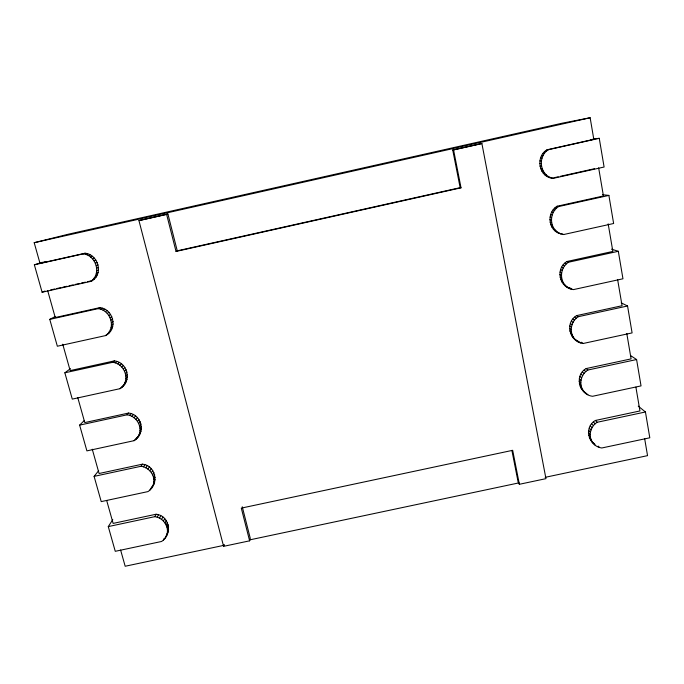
<?xml version="1.0" encoding="UTF-8"?>
<svg xmlns="http://www.w3.org/2000/svg" width="684" height="684" viewBox="0 0 684 684"><rect width="100%" height="100%" fill="white"/><g stroke="black" fill="none" stroke-linecap="round" stroke-linejoin="round"><path stroke-width="1.03" d="M153.43 484.101C155.79 475.944 149.249 467.3 141.049 466.266L94.101 476.38L101.223 501.611L147.949 491.599C159.124 484.631 156.354 465.599 142.469 464.162L99.094 473.508L92.263 449.191M166.152 536.299C170.419 528.005 163.69 517.643 154.781 516.668L108.277 526.594L115.263 551.313L161.535 541.489C172.667 534.657 169.777 515.539 156.08 514.24L113.125 523.405L106.704 500.568M593.079 138.98L599.252 138.313L604.1 167.024L553.578 178.276C539.052 178.156 534.862 156.798 546.943 149.813L593.806 139.314L590.147 117.751L562.274 123.18L68.349 234.21L34.2 242.709L39.997 263.331L85.107 253.225C98.787 254.422 103.985 275.763 90.715 281.406L42.109 292.239L34.362 264.811L42.305 262.263M553.578 178.276C539.873 176.489 536.983 156.456 548.474 149.685L599.252 138.313M557.229 232.355L561.145 233.894C548.32 231.406 546.114 212.638 557.05 206.26L603.433 195.975L598.645 167.794M558.811 232.842C548.901 227.61 549.32 212.185 558.64 206.551L608.888 195.41L613.634 223.497L563.642 234.535L559.546 233.398M611.496 249.173L618.319 251.293L622.962 278.781L573.483 289.597C559.674 288.315 554.758 268.624 566.942 261.51L612.855 251.43L608.17 223.848M568.712 287.947C558.913 282.851 559.375 267.658 568.584 262.211L618.319 251.293M621.209 302.858L627.553 305.987L632.093 332.903L583.119 343.496C569.644 341.991 564.411 322.651 576.629 315.606L622.072 305.722L617.661 279.756M576.347 340.504C568.575 334.51 570.14 321.565 578.322 316.692L627.553 305.987M630.648 355.62L636.59 359.536L641.036 385.896L592.558 396.284C579.254 394.728 573.962 375.482 586.12 368.573L631.101 358.886L626.783 333.459M582.392 390.068L584.102 391.667C578.305 385.237 580.63 374.37 587.864 370.027L636.59 359.536M638.249 406.134L645.439 411.982L649.8 437.794L601.8 447.986C588.856 446.336 583.213 427.278 595.405 420.463L639.95 410.956L635.898 387.127M593.447 443.471C587.693 437.161 590.07 426.483 597.2 422.267L645.439 411.982M90.715 281.406C101.942 274.01 96.085 255.2 83.217 253.867L34.362 264.811M105.473 335.613C116.622 328.414 110.817 309.886 98.128 308.655L49.77 319.377L57.353 346.232L105.473 335.613C118.255 329.414 113.587 308.954 99.898 307.629L55.242 317.53L47.658 290.572M121.829 387.144C130.55 379.056 124.12 363.443 112.74 362.298L64.852 372.806L72.282 399.105L119.931 388.692C132.174 382.117 128.122 362.289 114.382 360.887L70.161 370.6L62.74 344.206M137.544 437.332C143.956 428.859 137.219 415.915 127.044 414.82L79.626 425.132L86.902 450.884L134.081 440.676C145.88 433.904 142.332 414.461 128.566 413.059L84.782 422.584L77.788 397.72M138.946 220.607L166.614 214.391L176.036 251.447L177.259 250.823L167.913 214.032L138.946 220.607L223.6 546.336L249.617 540.83L250.258 538.248L242.256 506.759M223.6 546.336L224.147 544.592M151.378 488.325L154.755 481.878M164.938 538.282L167.375 533.742M166.982 534.136L168.196 531.596M163.391 540.027L164.211 538.308M167.409 531.861L168.615 529.331M167.409 529.536L168.623 527.022M167.007 527.227L168.221 524.731M166.186 525.004L167.409 522.516M164.989 522.927L166.221 520.456M163.442 521.063L164.682 518.609M161.586 519.464L162.843 517.019M159.483 518.173L160.757 515.736M157.192 517.232L158.483 514.796M154.781 516.668L156.08 514.24M149.822 490.103L151.164 487.846M153.849 481.775L155.174 479.569M153.926 484.067L151.677 487.256M153.857 479.407L155.174 477.21M153.438 477.047L154.755 474.876M152.6 474.781L153.934 472.618M151.386 472.661L152.729 470.515M149.813 470.754L151.164 468.625M147.941 469.121L149.309 467.001M108.277 526.594L112.792 519.652M145.812 467.805L147.188 465.693M143.495 466.847L144.888 464.735M141.049 466.266L142.469 464.162M135.962 439.154L138.989 435.426M138.767 435.272L140.203 433.374M134.081 440.676L137.424 437.23M139.596 433.023L141.032 431.142M140.023 430.655L141.451 428.782M140.015 428.235L141.443 426.38M139.587 425.824L141.015 423.994M138.741 423.507L140.177 421.695M94.101 476.38L98.658 470.695M137.501 421.353L138.955 419.54M135.911 419.403L137.373 417.616M134.013 417.736L135.483 415.957M131.858 416.394L133.346 414.624M129.507 415.41L131.02 413.64M127.044 414.82L128.566 413.059M119.931 388.692L123.402 385.571M123.411 385.289L124.975 383.724M124.642 383.177L126.198 381.629M125.48 380.885L127.027 379.355M79.626 425.132L84.149 420.677M125.899 378.466L127.446 376.952M125.89 375.995L127.429 374.49M125.446 373.532L126.993 372.053M124.582 371.173L126.138 369.702M123.325 368.967L124.898 367.513M121.718 366.975L123.291 365.538M119.785 365.273L121.384 363.845M117.605 363.897L119.221 362.486M115.237 362.896L116.861 361.485M112.74 362.298L114.382 360.887M64.852 372.806L70.478 368.625M107.388 334.031L109.081 332.826M108.987 332.133L110.671 330.945M110.227 329.987L111.894 328.807M111.065 327.645L112.732 326.482M111.475 325.174L113.142 324.028M111.458 322.643L113.125 321.514M111.005 320.138L112.672 319.026M110.124 317.727L111.808 316.632M108.85 315.469L110.543 314.392M107.217 313.443L108.918 312.374M105.268 311.699L106.978 310.647M103.062 310.297L104.789 309.253M100.659 309.271L102.403 308.236M98.128 308.655L99.898 307.629M49.77 319.377L55.37 316.444M92.639 279.79L94.46 278.961M94.255 277.858L96.059 277.046M95.495 275.661L97.29 274.865M96.333 273.267L98.128 272.488M96.752 270.744L98.539 269.983M42.109 292.239L44.999 291.025M96.726 268.162L98.513 267.418M96.256 265.606L98.051 264.879M95.367 263.135L97.171 262.425M94.067 260.835L95.88 260.142M92.408 258.757L94.238 258.082M90.433 256.979L92.272 256.32M88.193 255.551L90.057 254.893M85.765 254.499L87.646 253.849M83.217 253.867L85.107 253.225M40.954 263.024L45.717 261.493M166.614 214.391L167.913 214.032M34.2 242.709L590.147 117.751M452.74 150.027L453.569 149.907L461.025 187.826L460.152 187.664L452.74 150.027L481.895 143.546L545.96 478.655L519.361 484.289L518.13 482.075L511.889 450.371M453.569 149.907L481.895 143.546M177.259 250.823L460.152 187.664M176.036 251.447L461.025 187.826M50.719 289.888L54.797 288.981M56.84 288.528L60.919 287.613M62.962 287.16L67.041 286.254M69.084 285.801L73.162 284.886M75.206 284.433L79.284 283.527M81.319 283.073L85.406 282.159M87.441 281.705L92.545 280.568M554.1 177.72L558.238 176.797M560.316 176.335L594.499 168.717M224.42 545.234L125.172 566.249L120.606 550.013M249.498 539.924L519.036 482.861M545.157 477.329L647.543 455.647L644.644 438.598M590.702 139.647L592.771 139.425M546.943 149.813L548.474 149.685M544.84 151.489L546.354 151.386M543.045 153.507L544.541 153.413M541.591 155.781L543.079 155.704M540.54 158.26L542.01 158.201M539.898 160.868L541.369 160.826M539.702 163.527L541.172 163.51M539.95 166.169L541.42 166.169M540.642 168.7L542.113 168.726M541.745 171.068L543.224 171.103M543.233 173.189L544.721 173.24M545.062 175.01L546.567 175.078M547.174 176.472L548.696 176.549M549.517 177.541L551.056 177.626M602.544 194.709L608.888 195.41M557.05 206.26L558.64 206.551M554.972 207.902L556.545 208.218M553.185 209.868L554.741 210.202M551.749 212.1L553.296 212.442M550.697 214.528L552.236 214.887M550.064 217.084L551.595 217.461M567.079 287.058L571.815 288.699M549.868 219.684L551.389 220.086M550.107 222.266L551.637 222.685M550.782 224.754L552.313 225.181M551.868 227.062L553.407 227.516M553.339 229.14L554.886 229.61M555.143 230.918L556.708 231.397M562.026 234.031L563.642 234.535M566.942 261.51L568.584 262.211M564.881 263.126L566.506 263.836M574.671 339.255L578.219 341.29M563.112 265.05L564.727 265.777M561.684 267.23L563.291 267.974M560.641 269.607L562.231 270.368M560.008 272.112L561.598 272.882M559.811 274.66L561.393 275.455M560.042 277.182L561.632 277.995M560.709 279.619L562.299 280.449M561.778 281.885L563.377 282.723M563.223 283.911L564.83 284.775M565.01 285.656L566.626 286.528M569.362 288.084L571.012 288.973M576.629 315.606L578.322 316.692M574.586 317.188L576.27 318.282M591.686 441.522L594.729 444.036M572.833 319.069L574.5 320.18M571.422 321.215L573.072 322.335M570.379 323.541L572.029 324.678M569.746 325.986L571.388 327.14M569.55 328.482L571.183 329.662M569.772 330.962L571.414 332.15M570.422 333.339L572.072 334.544M581.4 342.231L583.119 343.496M571.482 335.553L573.132 336.776M578.98 341.624L580.682 342.898M572.91 337.545L574.569 338.785M576.715 340.623L578.399 341.889M586.12 368.573L587.864 370.027M584.093 370.129L585.82 371.592M582.358 371.976L584.068 373.455M580.947 374.071L582.657 375.559M579.912 376.354L581.614 377.859M579.288 378.748L580.981 380.27M579.083 381.193L580.776 382.732M579.305 383.621L580.99 385.178M579.938 385.947L581.639 387.52M580.981 388.119L582.683 389.709M587.889 394.711L584.136 391.744L585.855 393.351M595.405 420.463L597.2 422.267M593.404 421.985L595.183 423.798M591.677 423.798L593.438 425.628M590.283 425.85L592.036 427.688M589.257 428.081L591.002 429.937M588.633 430.433L590.369 432.305M588.42 432.827L590.164 434.716M588.633 435.204L590.377 437.11M598.209 446.096L599.415 447.413M589.266 437.486L591.01 439.402M590.292 439.615L592.045 441.548M593.404 443.155L595.174 445.113M249.617 540.83L241.298 508.118L512.675 450.32L519.361 484.289"/></g></svg>
